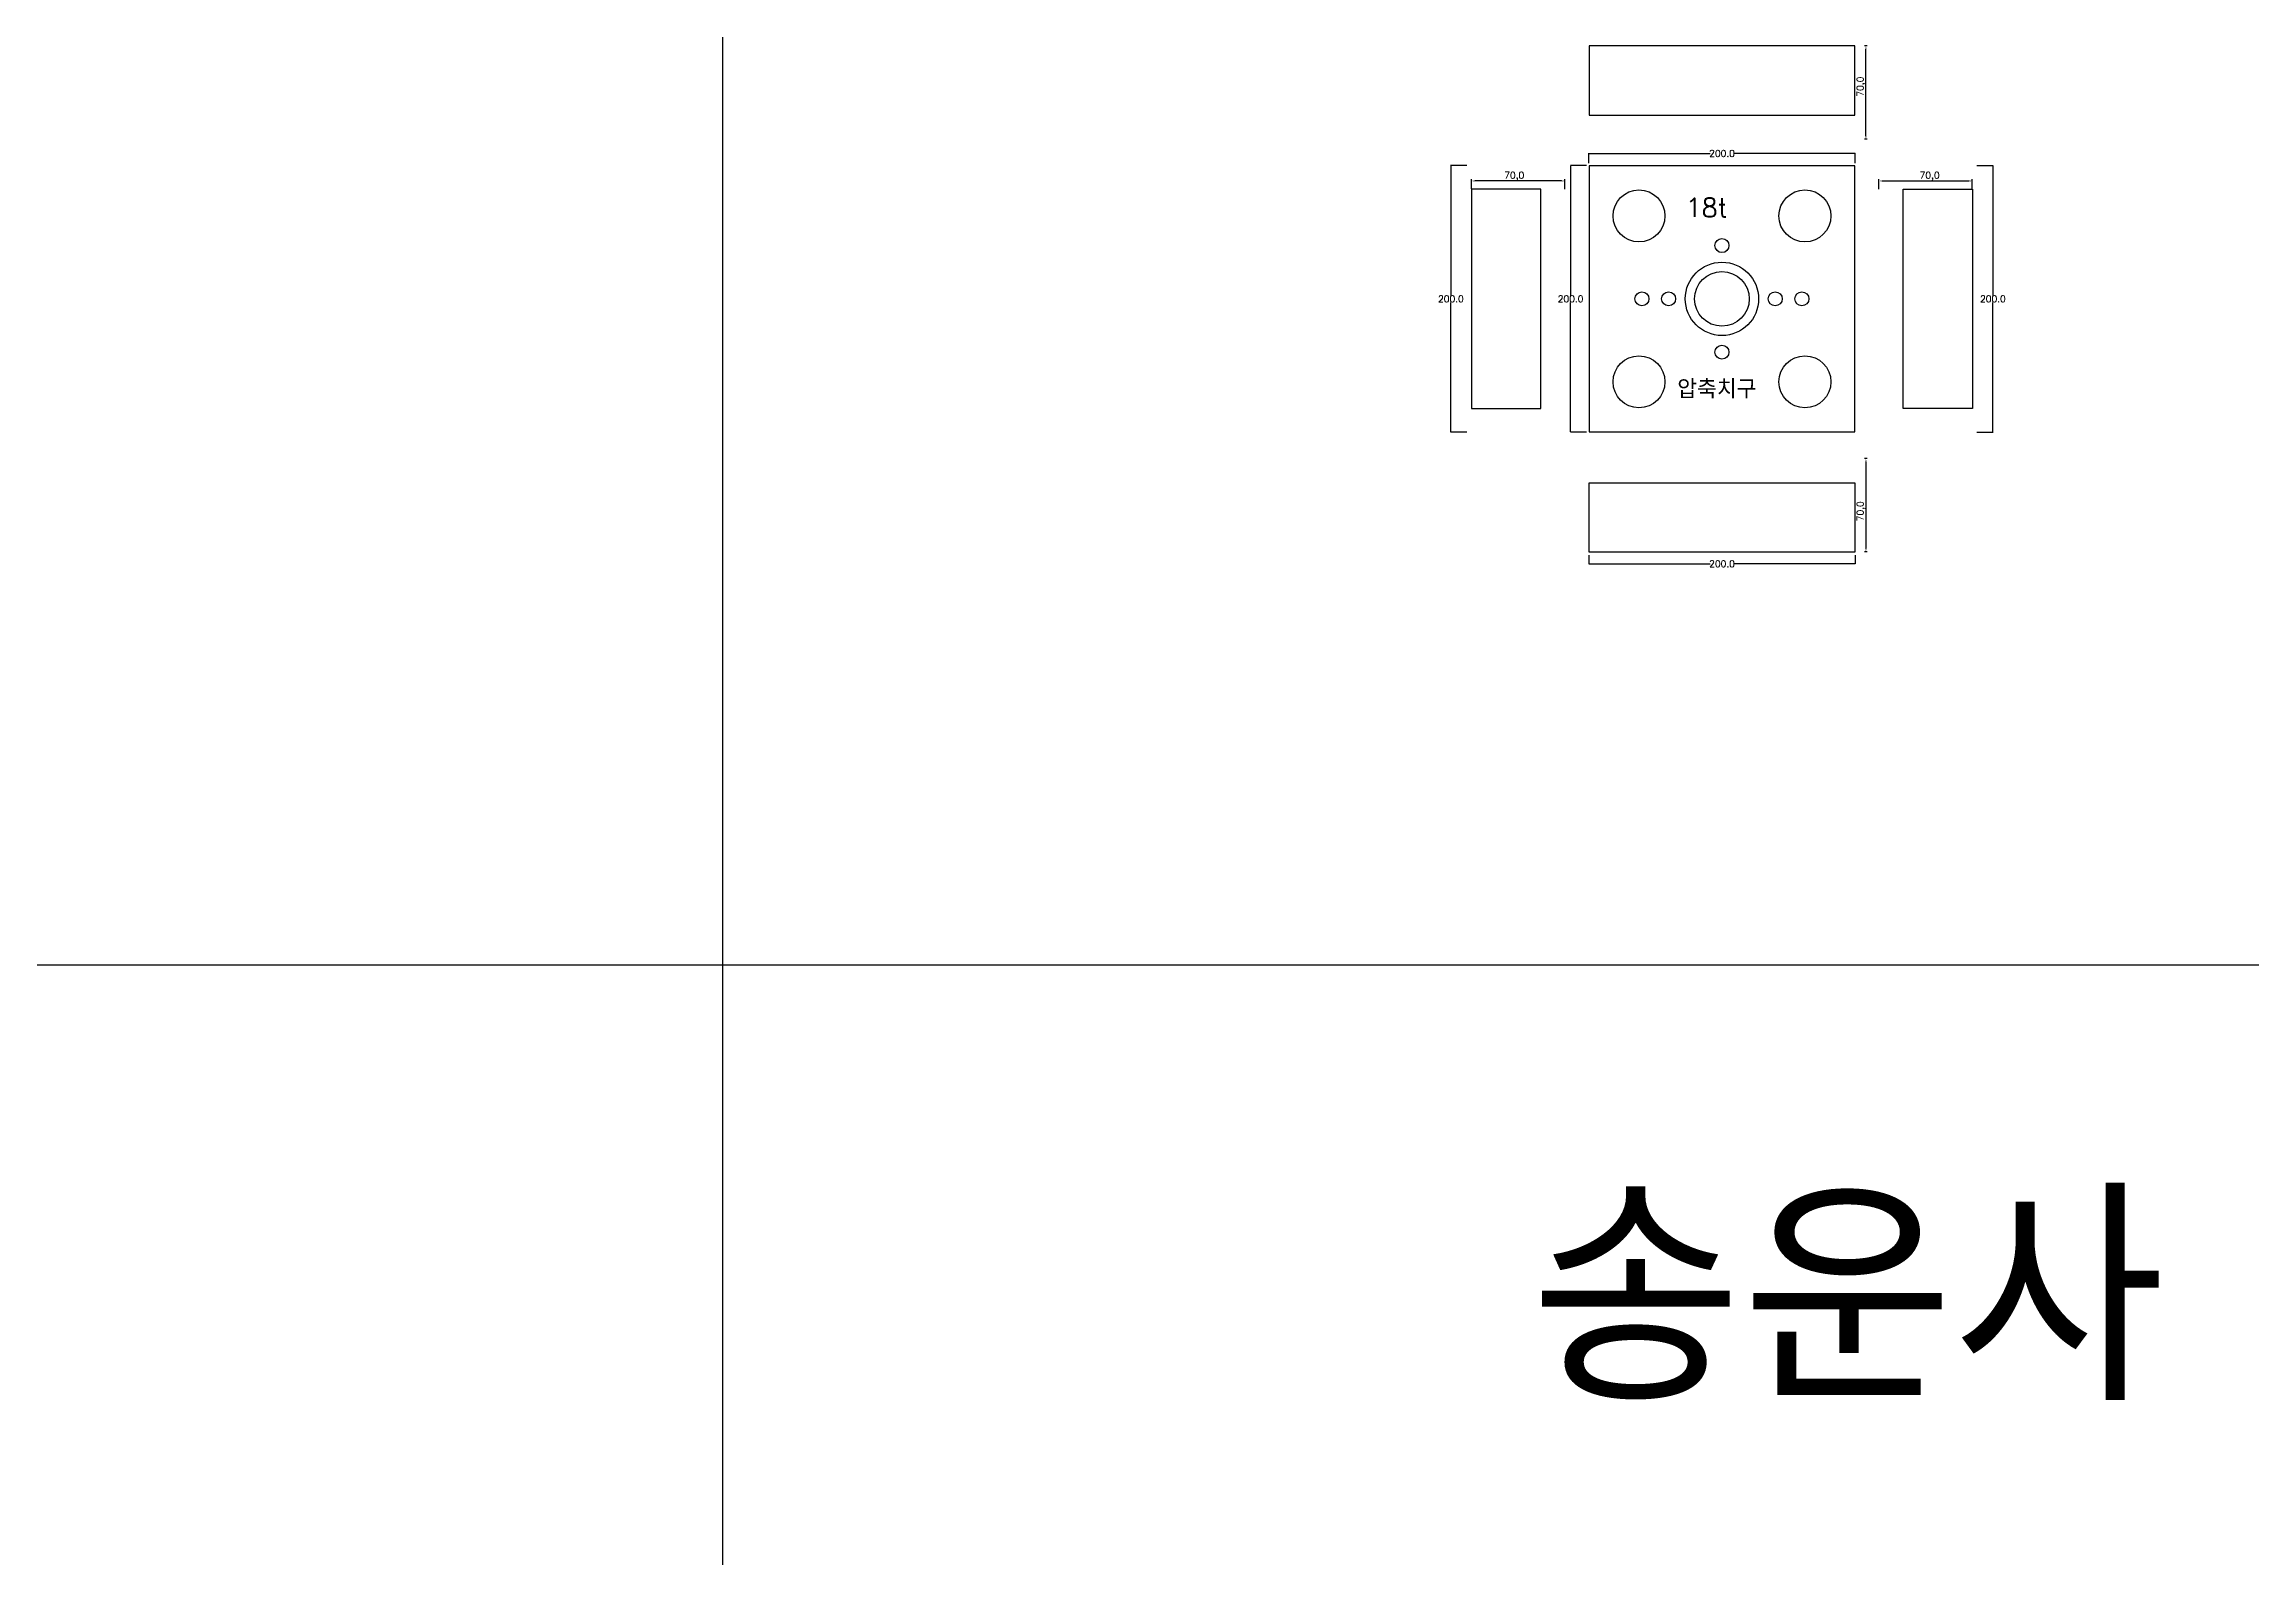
# Model space of a CAD drawing. Header units: millimetres. Extents: x -25 to 19775, y 172 to 9172.
# Drawn here: x 6067 to 7723, y 6927 to 8063 of the extents above; entities that cross this region are included whole.
import ezdxf

# ---------------------------------------------------------------- set-up
doc = ezdxf.new("R2010")
doc.units = ezdxf.units.MM
for name, color, linetype in [('TEXT', 7, 'Continuous'), ('볼트 구멍', 7, 'Continuous'), ('치구', 7, 'Continuous'), ('치수', 7, 'Continuous')]:
    doc.layers.add(name, color=color, linetype=linetype)
doc.styles.get("Standard").update_dxf_attribs({"font": 'txt.shx', "bigfont": 'whgtxt.shx'})
doc.dimstyles.new('ISO-25', dxfattribs={"dimtxt": 2.5, "dimasz": 2.5, "dimexe": 1.25, "dimexo": 0.625, "dimtad": 1, "dimtxsty": 'Standard', "dimcen": 2.5, "dimadec": 0, "dimazin": 0, "dimtfac": 1, "dimtmove": 0, "dimatfit": 3, "dimfxl": 0, "dimarcsym": 0})
doc.dimstyles.get("Standard").update_dxf_attribs({"dimtxt": 7, "dimasz": 0.18, "dimexe": 0.18, "dimexo": 0.0625, "dimgap": 0.09, "dimtad": 0, "dimtih": 1, "dimtoh": 1, "dimdec": 1, "dimzin": 0, "dimdsep": 46, "dimtxsty": 'Standard', "dimcen": 0.09, "dimadec": 0, "dimazin": 0, "dimtfac": 1, "dimtdec": 1, "dimtofl": 0, "dimtmove": 0, "dimatfit": 3, "dimfxl": 0, "dimtolj": 1, "dimtzin": 0, "dimarcsym": 0})

# ---------------------------------------------------------------- blocks, each defined once
blk = doc.blocks.new('*D214')
at = {"layer": 'Defpoints', "color": 0}
for p in [(7225.5, 7973.6), (7425.5, 7981), (7425.5, 7973.6)]:
    blk.add_point(p, dxfattribs=at)
at = {"layer": '치수', "color": 0, "lineweight": -2}
for p, q in [((7225.5, 7973.7), (7225.5, 7981.2)), ((7225.6, 7981), (7316.6, 7981)), ((7425.3, 7981), (7334.3, 7981)), ((7425.5, 7973.7), (7425.5, 7981.2))]:
    blk.add_line(p, q, dxfattribs=at)
at = {"layer": '치수', "color": 0}
for points in [[(7225.6, 7981.1), (7225.6, 7981), (7225.5, 7981)], [(7425.3, 7981.1), (7425.3, 7981), (7425.5, 7981)]]:
    blk.add_solid(points, dxfattribs=at)
at = {"layer": '치수', "color": 0, "insert": (7325.5, 7981), "char_height": 5, "attachment_point": 5}
blk.add_mtext('\\A1;200.0', dxfattribs=at)
blk = doc.blocks.new('*D329')
at = {"layer": 'Defpoints', "color": 0}
for p in [(7443.3, 7953.5), (7513.3, 7960.3), (7513.3, 7953.7)]:
    blk.add_point(p, dxfattribs=at)
at = {"layer": '치수', "color": 0, "lineweight": -2}
for p, q in [((7443.3, 7954.1), (7443.3, 7961.6)), ((7445.8, 7960.3), (7510.8, 7960.3)), ((7513.3, 7954.3), (7513.3, 7961.6))]:
    blk.add_line(p, q, dxfattribs=at)
at = {"layer": '치수', "color": 0}
for points in [[(7445.8, 7960.7), (7445.8, 7959.9), (7443.3, 7960.3)], [(7510.8, 7960.7), (7510.8, 7959.9), (7513.3, 7960.3)]]:
    blk.add_solid(points, dxfattribs=at)
at = {"layer": '치수', "color": 0, "insert": (7481.3, 7963.8), "char_height": 5, "attachment_point": 5}
blk.add_mtext('70,0', dxfattribs=at)
blk = doc.blocks.new('*D330')
at = {"layer": 'Defpoints', "color": 0}
for p in [(7137.6, 7960.3), (7137.6, 7953.7), (7207.6, 7953.5)]:
    blk.add_point(p, dxfattribs=at)
at = {"layer": '치수', "color": 0, "lineweight": -2}
for p, q in [((7137.6, 7954.3), (7137.6, 7961.6)), ((7205.1, 7960.3), (7140.1, 7960.3)), ((7207.6, 7954.1), (7207.6, 7961.6))]:
    blk.add_line(p, q, dxfattribs=at)
at = {"layer": '치수', "color": 0}
for points in [[(7140.1, 7960.7), (7140.1, 7959.9), (7137.6, 7960.3)], [(7205.1, 7960.7), (7205.1, 7959.9), (7207.6, 7960.3)]]:
    blk.add_solid(points, dxfattribs=at)
at = {"layer": '치수', "color": 0, "insert": (7169.6, 7963.8), "char_height": 5, "attachment_point": 5}
blk.add_mtext('70,0', dxfattribs=at)
blk = doc.blocks.new('*D331')
at = {"layer": 'Defpoints', "color": 0}
for p in [(7134.2, 7971.8), (7122.1, 7771.8), (7134.2, 7771.8)]:
    blk.add_point(p, dxfattribs=at)
at = {"layer": '치수', "color": 0, "lineweight": -2}
for p, q in [((7134.1, 7971.8), (7121.9, 7971.8)), ((7122.1, 7971.6), (7122.1, 7874.4)), ((7122.1, 7772), (7122.1, 7869.2)), ((7134.1, 7771.8), (7121.9, 7771.8))]:
    blk.add_line(p, q, dxfattribs=at)
at = {"layer": '치수', "color": 0}
for points in [[(7122.1, 7971.6), (7122.1, 7971.6), (7122.1, 7971.8)], [(7122.1, 7772), (7122.1, 7772), (7122.1, 7771.8)]]:
    blk.add_solid(points, dxfattribs=at)
at = {"layer": '치수', "color": 0, "insert": (7122.1, 7871.8), "char_height": 5, "attachment_point": 5}
blk.add_mtext('\\A1;200.0', dxfattribs=at)
blk = doc.blocks.new('*D332')
at = {"layer": 'Defpoints', "color": 0}
for p in [(7224, 7971.8), (7211.9, 7771.8), (7224, 7771.8)]:
    blk.add_point(p, dxfattribs=at)
at = {"layer": '치수', "color": 0, "lineweight": -2}
for p, q in [((7223.9, 7971.8), (7211.8, 7971.8)), ((7211.9, 7971.6), (7211.9, 7874.4)), ((7211.9, 7772), (7211.9, 7869.2)), ((7223.9, 7771.8), (7211.8, 7771.8))]:
    blk.add_line(p, q, dxfattribs=at)
at = {"layer": '치수', "color": 0}
for points in [[(7211.9, 7971.6), (7212, 7971.6), (7211.9, 7971.8)], [(7211.9, 7772), (7212, 7772), (7211.9, 7771.8)]]:
    blk.add_solid(points, dxfattribs=at)
at = {"layer": '치수', "color": 0, "insert": (7211.9, 7871.8), "char_height": 5, "attachment_point": 5}
blk.add_mtext('\\A1;200.0', dxfattribs=at)
blk = doc.blocks.new('*D333')
at = {"layer": 'Defpoints', "color": 0}
for p in [(7225.5, 7679.5), (7425.5, 7679.5), (7425.5, 7673.1)]:
    blk.add_point(p, dxfattribs=at)
at = {"layer": '치수', "color": 0, "lineweight": -2}
for p, q in [((7225.5, 7679.5), (7225.5, 7673)), ((7225.6, 7673.1), (7316.6, 7673.1)), ((7425.3, 7673.1), (7334.3, 7673.1)), ((7425.5, 7679.5), (7425.5, 7673))]:
    blk.add_line(p, q, dxfattribs=at)
at = {"layer": '치수', "color": 0}
for points in [[(7225.6, 7673.2), (7225.6, 7673.1), (7225.5, 7673.1)], [(7425.3, 7673.2), (7425.3, 7673.1), (7425.5, 7673.1)]]:
    blk.add_solid(points, dxfattribs=at)
at = {"layer": '치수', "color": 0, "insert": (7325.5, 7673.1), "char_height": 5, "attachment_point": 5}
blk.add_mtext('\\A1;200.0', dxfattribs=at)
blk = doc.blocks.new('*D334')
at = {"layer": 'Defpoints', "color": 0}
for p in [(7435.1, 7752), (7433.5, 7682), (7435.1, 7682)]:
    blk.add_point(p, dxfattribs=at)
at = {"layer": '치수', "color": 0, "lineweight": -2}
for p, q in [((7434.5, 7752), (7432.3, 7752)), ((7433.5, 7749.5), (7433.5, 7684.5)), ((7434.5, 7682), (7432.3, 7682))]:
    blk.add_line(p, q, dxfattribs=at)
at = {"layer": '치수', "color": 0}
for points in [[(7433.1, 7749.5), (7433.9, 7749.5), (7433.5, 7752)], [(7433.1, 7684.5), (7433.9, 7684.5), (7433.5, 7682)]]:
    blk.add_solid(points, dxfattribs=at)
at = {"layer": '치수', "color": 0, "insert": (7430, 7712.5), "char_height": 5, "attachment_point": 5, "rotation": 90}
blk.add_mtext('70,0', dxfattribs=at)
blk = doc.blocks.new('*D340')
at = {"layer": 'Defpoints', "color": 0}
for p in [(7516.8, 7971.8), (7516.8, 7771.8), (7528.8, 7771.8)]:
    blk.add_point(p, dxfattribs=at)
at = {"layer": '치수', "color": 0, "lineweight": -2}
for p, q in [((7516.8, 7971.8), (7529, 7971.8)), ((7528.8, 7971.6), (7528.8, 7874.4)), ((7528.8, 7772), (7528.8, 7869.2)), ((7516.8, 7771.8), (7529, 7771.8))]:
    blk.add_line(p, q, dxfattribs=at)
at = {"layer": '치수', "color": 0}
for points in [[(7528.8, 7971.6), (7528.9, 7971.6), (7528.8, 7971.8)], [(7528.8, 7772), (7528.9, 7772), (7528.8, 7771.8)]]:
    blk.add_solid(points, dxfattribs=at)
at = {"layer": '치수', "color": 0, "insert": (7528.8, 7871.8), "char_height": 5, "attachment_point": 5}
blk.add_mtext('\\A1;200.0', dxfattribs=at)
blk = doc.blocks.new('*D581')
at = {"layer": 'Defpoints', "color": 0}
for p in [(7433.5, 8061.6), (7435.1, 8061.6), (7435.1, 7991.6)]:
    blk.add_point(p, dxfattribs=at)
at = {"layer": '치수', "color": 0, "lineweight": -2}
for p, q in [((7434.5, 8061.6), (7432.3, 8061.6)), ((7433.5, 7994.1), (7433.5, 8059.1)), ((7434.5, 7991.6), (7432.3, 7991.6))]:
    blk.add_line(p, q, dxfattribs=at)
at = {"layer": '치수', "color": 0}
for points in [[(7433.1, 8059.1), (7433.9, 8059.1), (7433.5, 8061.6)], [(7433.1, 7994.1), (7433.9, 7994.1), (7433.5, 7991.6)]]:
    blk.add_solid(points, dxfattribs=at)
at = {"layer": '치수', "color": 0, "insert": (7430, 8031.1), "char_height": 5, "attachment_point": 5, "rotation": 90}
blk.add_mtext('70,0', dxfattribs=at)

msp = doc.modelspace()

# ---------------------------------------------------------------- linework, layer by layer
at = {"layer": 'TEXT', "color": 6}
for p, q in [((6575.462, 9171.825), (6575.462, 171.825)), ((19775.462, 7371.825), (-24.538, 7371.825))]:
    msp.add_line(p, q, dxfattribs=at)
at = {"layer": '볼트 구멍', "color": 3}
for centre, radius in [((7325.462, 7911.825), 5.25), ((7325.462, 7871.825), 27.5), ((7265.462, 7871.825), 5.25), ((7285.462, 7871.825), 5.25), ((7365.462, 7871.825), 5.25), ((7385.462, 7871.825), 5.25), ((7325.462, 7831.825), 5.25)]:
    msp.add_circle(centre, radius, dxfattribs=at)
at = {"layer": '볼트 구멍', "color": 1}
msp.add_circle((7325.462, 7871.825), 20.5, dxfattribs=at)
at = {"layer": '치구'}
for points in [[(7225.712, 8009.794), (7425.212, 8009.794), (7425.212, 8061.794), (7225.712, 8061.794)], [(7225.712, 7772.075), (7425.212, 7772.075), (7425.212, 7971.575), (7225.712, 7971.575)], [(7189.462, 7954.175), (7137.462, 7954.175), (7137.462, 7789.475), (7189.462, 7789.475)], [(7461.462, 7954.175), (7513.462, 7954.175), (7513.462, 7789.475), (7461.462, 7789.475)], [(7225.712, 7733.856), (7425.212, 7733.856), (7425.212, 7681.856), (7225.712, 7681.856)]]:
    msp.add_lwpolyline(points, close=True, dxfattribs=at)
for centre in [(7263.212, 7934.075), (7387.712, 7934.075), (7263.212, 7809.575), (7387.712, 7809.575)]:
    msp.add_circle(centre, 19.5, dxfattribs=at)

# ---------------------------------------------------------------- texts
at = {"layer": 'TEXT', "color": 1, "linetype": 'Continuous'}
for s, p in [('18t', (7298.151, 7933.294)), ('압축치구', (7291.909, 7797.139))]:
    msp.add_text(s, height=14.0625, dxfattribs=at).set_placement(p)
at = {"layer": 'TEXT', "color": 3}
msp.add_text('송운사 7-8호기 ', height=150, dxfattribs=at).set_placement((7181.732, 7045.315))

# ---------------------------------------------------------------- dimensions: what is measured, and where the dimension line sits
at = {"layer": '치수', "color": 4}
for base, p1, p2, angle, picture, middle in [((7433.529, 8061.644), (7435.141, 7991.644), (7435.141, 8061.644), 90, '*D581', (7433.529, 8031.144)), ((7137.612, 7960.302), (7207.612, 7953.525), (7137.612, 7953.725), 180, '*D330', (7169.612, 7960.302)), ((7433.529, 7682.006), (7435.141, 7752.006), (7435.141, 7682.006), 270, '*D334', (7433.529, 7712.506))]:
    dim = msp.add_linear_dim(base=base, p1=p1, p2=p2, angle=angle, dimstyle='ISO-25', override={"dimtxt": 5, "dimdec": 1, "dimzin": 0, "dimtdec": 1}, dxfattribs=at)
    dim.commit()
    dim.dimension.update_dxf_attribs({"geometry": picture, "text_midpoint": middle, "dimtype": 160})
for base, p1, p2, picture, middle in [((7122.094, 7771.825), (7134.163, 7971.825), (7134.163, 7771.825), '*D331', (7122.094, 7871.825)), ((7211.932, 7771.825), (7224.001, 7971.825), (7224.001, 7771.825), '*D332', (7211.932, 7871.825)), ((7528.829, 7771.825), (7516.76, 7971.825), (7516.76, 7771.825), '*D340', (7528.829, 7871.825))]:
    dim = msp.add_linear_dim(base=base, p1=p1, p2=p2, angle=90, dimstyle='Standard', override={"dimtxt": 5}, dxfattribs=at)
    dim.commit()
    dim.dimension.update_dxf_attribs({"geometry": picture, "text_midpoint": middle})
dim = msp.add_linear_dim(base=(7425.462, 7981.047), p1=(7225.462, 7973.65), p2=(7425.462, 7973.65), dimstyle='Standard', override={"dimtxt": 5}, dxfattribs=at)
dim.commit()
dim.dimension.update_dxf_attribs({"geometry": '*D214', "text_midpoint": (7325.462, 7981.047)})
for base, p1, p2, dimstyle, override, picture, middle in [((7513.312, 7960.302), (7443.312, 7953.525), (7513.312, 7953.725), 'ISO-25', {"dimtxt": 5, "dimdec": 1, "dimzin": 0, "dimtdec": 1}, '*D329', (7481.312, 7960.302)), ((7425.462, 7673.134), (7225.462, 7679.531), (7425.462, 7679.531), 'Standard', {"dimtxt": 5}, '*D333', (7325.462, 7673.134))]:
    dim = msp.add_linear_dim(base=base, p1=p1, p2=p2, dimstyle=dimstyle, override=override, dxfattribs=at)
    dim.commit()
    dim.dimension.update_dxf_attribs({"geometry": picture, "text_midpoint": middle, "dimtype": 160})

doc.saveas('drawing.dxf')
